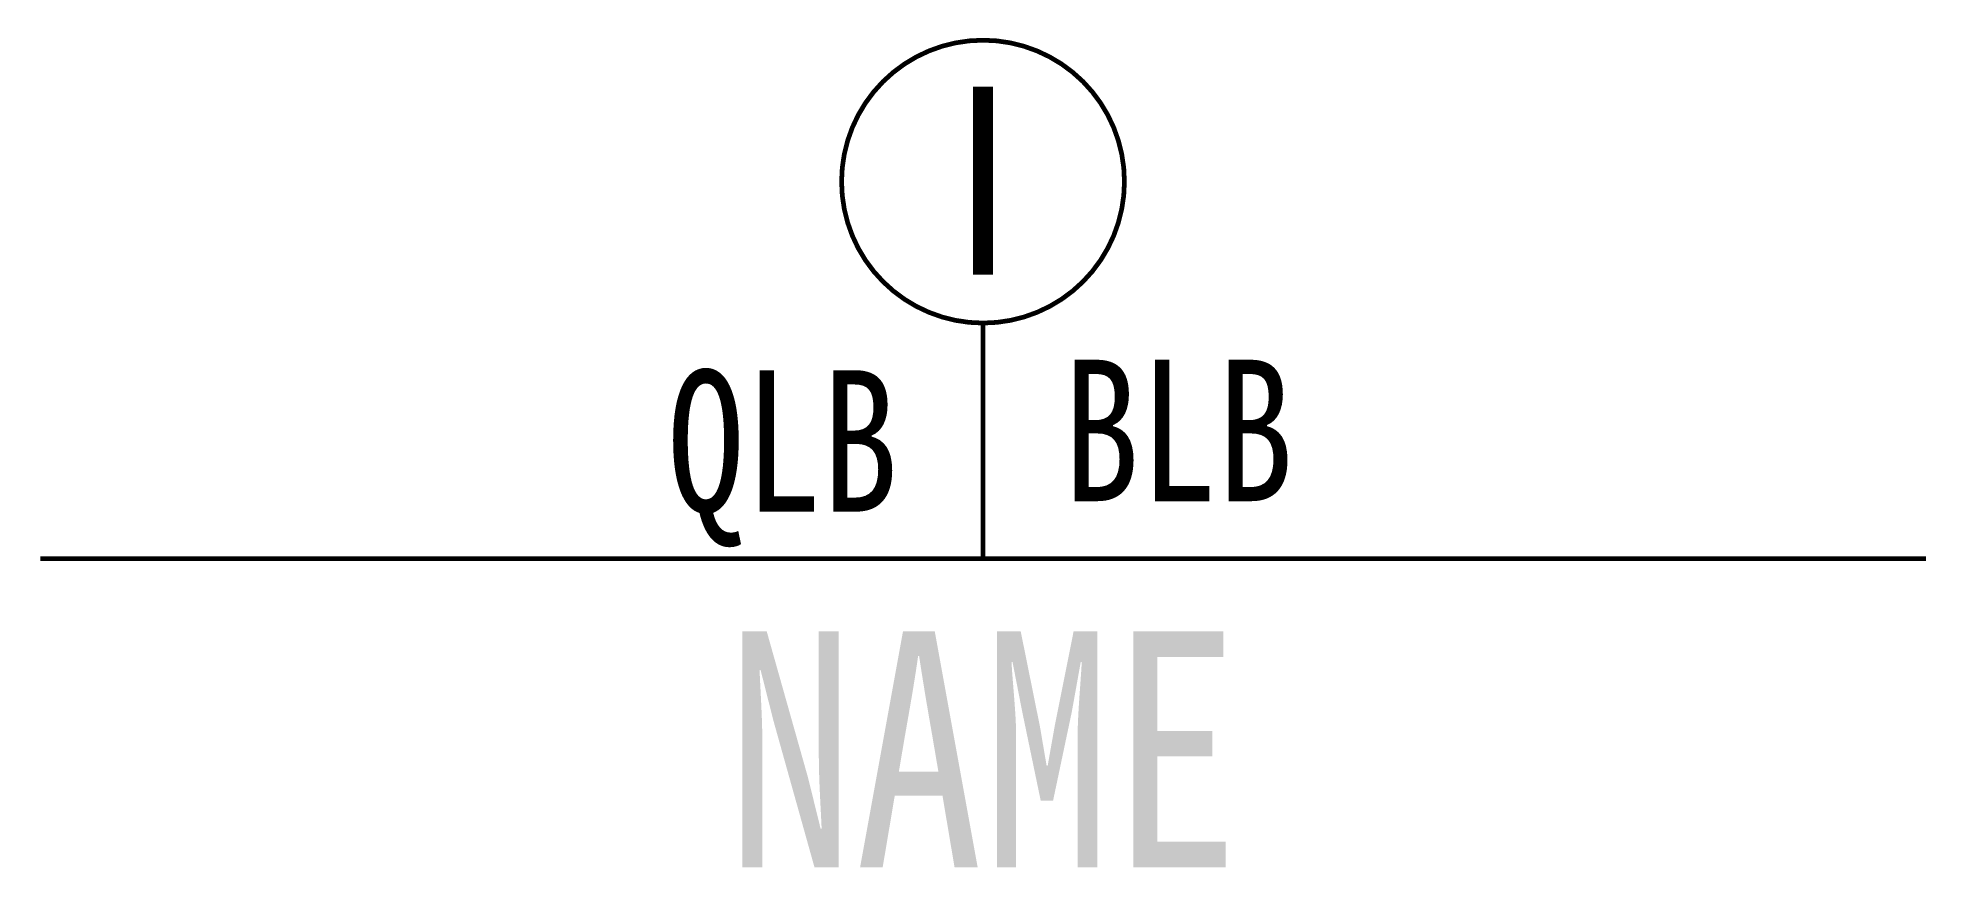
# Model space of a CAD drawing. Header units: inches. Extents: x -20 to 20.1, y -6.6 to 11.
import ezdxf
from ezdxf.enums import TextEntityAlignment as Align

# ---------------------------------------------------------------- set-up
doc = ezdxf.new("R2010")
doc.units = ezdxf.units.IN
doc.header["$MEASUREMENT"] = 0
doc.styles.add('HZ', font='SimSun.ttf', dxfattribs={"width": 0.75})

msp = doc.modelspace()

# ---------------------------------------------------------------- linework, layer by layer
at = {"color": 7, "const_width": 0.1}
msp.add_lwpolyline([(-2.988, 7.926, 1), (3.012, 7.926, 1)], format="xyb", close=True, dxfattribs=at)
for points in [[(0.012, -0.074), (0.012, 4.926)], [(-19.988, -0.074), (20.012, -0.074)]]:
    msp.add_lwpolyline(points, dxfattribs=at)

# ---------------------------------------------------------------- texts
at = {"color": 7, "style": 'HZ', "width": 0.8}
for s, height, p in [('Ⅰ', 4, (0.012, 7.949)), ('NAME', 5, (0.012, -4.115))]:
    msp.add_text(s, height=height, dxfattribs=at).set_placement(p, align=Align.MIDDLE)
for s, p in [('BLB', (6.601, 2.648)), ('QLB', (-1.784, 2.426))]:
    msp.add_text(s, height=3, dxfattribs=at).set_placement(p, align=Align.MIDDLE_RIGHT)

doc.saveas('drawing.dxf')
